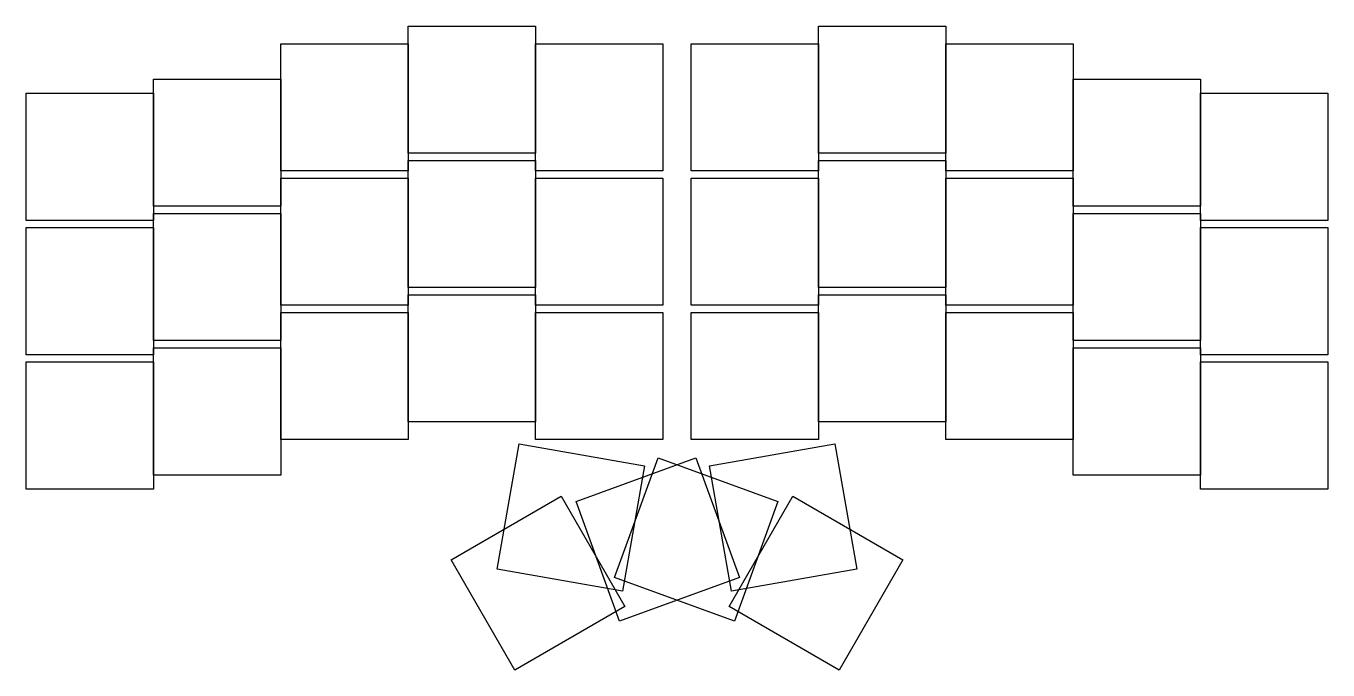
# Model space of a CAD drawing. Header units: millimetres. Extents: x 91 to 275, y -135 to -44.
import ezdxf

# ---------------------------------------------------------------- set-up
doc = ezdxf.new("R2010")
doc.units = ezdxf.units.MM

msp = doc.modelspace()

# ---------------------------------------------------------------- linework, layer by layer
for p, q in [((145, -43.5), (163, -43.5)), ((145, -61.5), (145, -43.5)), ((163, -43.5), (163, -61.5)), ((203, -43.5), (221, -43.5)), ((203, -61.5), (203, -43.5)), ((221, -43.5), (221, -61.5)), ((127, -46), (145, -46)), ((127, -64), (127, -46)), ((145, -46), (145, -64)), ((163, -46), (181, -46)), ((163, -64), (163, -46)), ((181, -46), (181, -64)), ((185, -46), (203, -46)), ((185, -64), (185, -46)), ((203, -46), (203, -64)), ((221, -46), (239, -46)), ((221, -64), (221, -46)), ((239, -46), (239, -64)), ((109, -51), (127, -51)), ((109, -69), (109, -51)), ((127, -51), (127, -69)), ((239, -51), (257, -51)), ((239, -69), (239, -51)), ((257, -51), (257, -69)), ((91, -53), (109, -53)), ((91, -71), (91, -53)), ((109, -53), (109, -71)), ((257, -53), (275, -53)), ((257, -71), (257, -53)), ((275, -53), (275, -71)), ((163, -61.5), (145, -61.5)), ((145, -62.5), (163, -62.5)), ((145, -80.5), (145, -62.5)), ((163, -62.5), (163, -80.5)), ((221, -61.5), (203, -61.5)), ((203, -62.5), (221, -62.5)), ((203, -80.5), (203, -62.5)), ((221, -62.5), (221, -80.5)), ((145, -64), (127, -64)), ((181, -64), (163, -64)), ((203, -64), (185, -64)), ((239, -64), (221, -64)), ((127, -65), (145, -65)), ((127, -83), (127, -65)), ((145, -65), (145, -83)), ((163, -65), (181, -65)), ((163, -83), (163, -65)), ((181, -65), (181, -83)), ((185, -65), (203, -65)), ((185, -83), (185, -65)), ((203, -65), (203, -83)), ((221, -65), (239, -65)), ((221, -83), (221, -65)), ((239, -65), (239, -83)), ((127, -69), (109, -69)), ((257, -69), (239, -69)), ((109, -71), (91, -71)), ((109, -70), (127, -70)), ((109, -88), (109, -70)), ((127, -70), (127, -88)), ((239, -70), (257, -70)), ((239, -88), (239, -70)), ((257, -70), (257, -88)), ((275, -71), (257, -71)), ((91, -72), (109, -72)), ((91, -90), (91, -72)), ((109, -72), (109, -90)), ((257, -72), (275, -72)), ((257, -90), (257, -72)), ((275, -72), (275, -90)), ((163, -80.5), (145, -80.5)), ((221, -80.5), (203, -80.5)), ((145, -81.5), (163, -81.5)), ((145, -99.5), (145, -81.5)), ((163, -81.5), (163, -99.5)), ((203, -81.5), (221, -81.5)), ((203, -99.5), (203, -81.5)), ((221, -81.5), (221, -99.5)), ((145, -83), (127, -83)), ((127, -84), (145, -84)), ((127, -102), (127, -84)), ((145, -84), (145, -102)), ((181, -83), (163, -83)), ((163, -84), (181, -84)), ((163, -102), (163, -84)), ((181, -84), (181, -102)), ((203, -83), (185, -83)), ((185, -84), (203, -84)), ((185, -102), (185, -84)), ((203, -84), (203, -102)), ((239, -83), (221, -83)), ((221, -84), (239, -84)), ((221, -102), (221, -84)), ((239, -84), (239, -102)), ((127, -88), (109, -88)), ((257, -88), (239, -88)), ((109, -90), (91, -90)), ((109, -89), (127, -89)), ((109, -107), (109, -89)), ((127, -89), (127, -107)), ((239, -89), (257, -89)), ((239, -107), (239, -89)), ((257, -89), (257, -107)), ((275, -90), (257, -90)), ((91, -91), (109, -91)), ((91, -109), (91, -91)), ((109, -91), (109, -109)), ((257, -91), (275, -91)), ((257, -109), (257, -91)), ((275, -91), (275, -109)), ((163, -99.5), (145, -99.5)), ((221, -99.5), (203, -99.5)), ((145, -102), (127, -102)), ((157.57, -120.3), (160.7, -102.57)), ((160.7, -102.57), (178.43, -105.7)), ((181, -102), (163, -102)), ((203, -102), (185, -102)), ((187.57, -105.7), (205.3, -102.57)), ((205.3, -102.57), (208.43, -120.3)), ((239, -102), (221, -102)), ((168.74, -110.75), (185.65, -104.59)), ((174.19, -121.5), (180.35, -104.59)), ((180.35, -104.59), (197.26, -110.75)), ((185.65, -104.59), (191.81, -121.5)), ((178.43, -105.7), (175.3, -123.43)), ((190.7, -123.43), (187.57, -105.7)), ((127, -107), (109, -107)), ((257, -107), (239, -107)), ((109, -109), (91, -109)), ((151.06, -118.99), (166.65, -109.99)), ((166.65, -109.99), (175.65, -125.58)), ((190.35, -125.58), (199.35, -109.99)), ((199.35, -109.99), (214.94, -118.99)), ((275, -109), (257, -109)), ((174.89, -127.66), (168.74, -110.75)), ((197.26, -110.75), (191.11, -127.66)), ((160.06, -134.58), (151.06, -118.99)), ((214.94, -118.99), (205.94, -134.58)), ((175.3, -123.43), (157.57, -120.3)), ((208.43, -120.3), (190.7, -123.43)), ((191.11, -127.66), (174.19, -121.5)), ((191.81, -121.5), (174.89, -127.66)), ((175.65, -125.58), (160.06, -134.58)), ((205.94, -134.58), (190.35, -125.58))]:
    msp.add_line(p, q)

doc.saveas('drawing.dxf')
